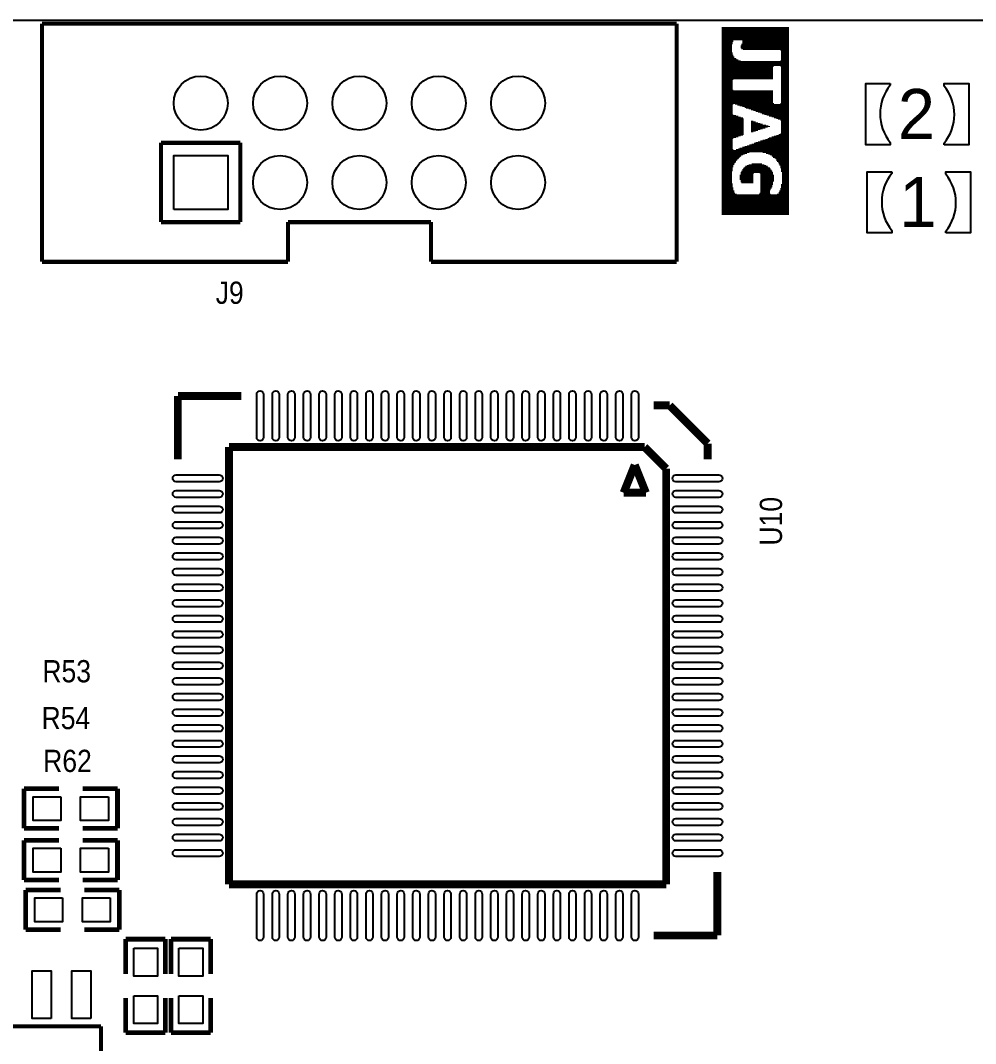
# Model space of a CAD drawing. Extents: x -1 to 188, y -4 to 106.
# Drawn here: x 17.51 to 48.09, y 73.57 to 106.32 of the extents above; entities that cross this region are included whole.
import ezdxf

# ---------------------------------------------------------------- set-up
doc = ezdxf.new("R2010")
doc.units = 0
for name, color, linetype in [('BG_OUTLINE', 3, 'CONTINUOUS'), ('BG_SILKSCREEN_TOP', 2, 'CONTINUOUS'), ('MA_PEN3', 5, 'CONTINUOUS'), ('PG_SILKSCREEN_TOP', 6, 'CONTINUOUS'), ('PIN_TOP', 7, 'CONTINUOUS'), ('RD_SILKSCREEN_TOP', 8, 'CONTINUOUS')]:
    doc.layers.add(name, color=color, linetype=linetype)

msp = doc.modelspace()

# ---------------------------------------------------------------- linework, layer by layer
at = {"layer": 'BG_OUTLINE'}
msp.add_lwpolyline([(165.1, 106.3198), (45.988, 106.3198), (22.576, 106.3198), (0, 106.3198), (0, 0), (15.0114, 0), (15.0114, 8.255), (33.3502, 8.255), (33.3502, 0), (41.3512, 0), (41.3512, 6.4262, -0.414214), (43.18, 8.255, -0.414214), (45.0088, 6.4262), (45.0088, -3.9878), (45.5168, -4.4958), (55.6895, -4.4958)], format="xyb", dxfattribs=at)
at = {"layer": 'BG_SILKSCREEN_TOP'}
for points in [[(45.3596, 104.2965), (45.3596, 104.2444, 0.356591), (45.3596, 102.4181), (45.3596, 102.3407), (44.5722, 102.3407), (44.5722, 104.2965)], [(47.0868, 102.3407), (47.0868, 102.3927, 0.356583), (47.0868, 104.219), (47.0868, 104.2965), (47.8742, 104.2965), (47.8742, 102.3407)], [(45.4104, 101.4771), (45.4104, 101.425, 0.356591), (45.4104, 99.5987), (45.4104, 99.5213), (44.623, 99.5213), (44.623, 101.4771)], [(47.1376, 99.5213), (47.1376, 99.5733, 0.356583), (47.1376, 101.3996), (47.1376, 101.4771), (47.925, 101.4771), (47.925, 99.5213)]]:
    msp.add_lwpolyline(points, format="xyb", close=True, dxfattribs=at)
at = {"layer": 'MA_PEN3', "const_width": 0.0254}
for points in [[(39.9705, 106.1118), (39.9705, 100.092)], [(39.9959, 106.1118), (39.9959, 100.092)], [(40.0213, 106.1118), (40.0213, 100.092)], [(40.0467, 106.1118), (40.0467, 100.092)], [(40.0721, 106.1118), (40.0721, 100.092)], [(40.0975, 106.1118), (40.0975, 100.092)], [(40.1229, 106.1118), (40.1229, 100.092)], [(40.1483, 106.1118), (40.1483, 100.092)], [(40.1737, 106.1118), (40.1737, 100.092)], [(40.1991, 106.1118), (40.1991, 100.092)], [(40.2245, 106.1118), (40.2245, 100.092)], [(40.2499, 106.1118), (40.2499, 100.092)], [(40.2753, 106.1118), (40.2753, 100.092)], [(40.3007, 106.1118), (40.3007, 105.553)], [(40.3261, 106.1118), (40.3261, 105.6292)], [(40.3515, 106.1118), (40.3515, 105.68)], [(40.3769, 106.1118), (40.3769, 105.68)], [(40.4023, 106.1118), (40.4023, 105.68)], [(40.4277, 106.1118), (40.4277, 105.68)], [(40.4531, 106.1118), (40.4531, 105.68)], [(40.4785, 106.1118), (40.4785, 105.68)], [(40.5039, 106.1118), (40.5039, 105.68)], [(40.5293, 106.1118), (40.5293, 105.68)], [(40.5547, 106.1118), (40.5547, 105.68)], [(40.5801, 106.1118), (40.5801, 105.68)], [(40.6055, 106.1118), (40.6055, 105.68)], [(40.6309, 106.1118), (40.6309, 105.4006)], [(40.6563, 106.1118), (40.6563, 105.3752)], [(40.6817, 106.1118), (40.6817, 105.3752)], [(40.7071, 106.1118), (40.7071, 105.3752)], [(40.7325, 106.1118), (40.7325, 105.3752)], [(40.7579, 106.1118), (40.7579, 105.3752)], [(40.7833, 106.1118), (40.7833, 105.3752)], [(40.8087, 106.1118), (40.8087, 105.3752)], [(40.8341, 106.1118), (40.8341, 105.3752)], [(40.8595, 106.1118), (40.8595, 105.3752)], [(40.8849, 106.1118), (40.8849, 105.3752)], [(40.9103, 106.1118), (40.9103, 105.3752)], [(40.9357, 106.1118), (40.9357, 105.3752)], [(40.9611, 106.1118), (40.9611, 105.3752)], [(40.9865, 106.1118), (40.9865, 105.3752)], [(41.0119, 106.1118), (41.0119, 105.3752)], [(41.0373, 106.1118), (41.0373, 105.3752)], [(41.0627, 106.1118), (41.0627, 105.3752)], [(41.0881, 106.1118), (41.0881, 105.3752)], [(41.1135, 106.1118), (41.1135, 105.3752)], [(41.1389, 106.1118), (41.1389, 105.3752)], [(41.1643, 106.1118), (41.1643, 105.3752)], [(41.1897, 106.1118), (41.1897, 105.3752)], [(41.2151, 106.1118), (41.2151, 105.3752)], [(41.2405, 106.1118), (41.2405, 105.3752)], [(41.2659, 106.1118), (41.2659, 105.3752)], [(41.2913, 106.1118), (41.2913, 105.3752)], [(41.3167, 106.1118), (41.3167, 105.3752)], [(41.3421, 106.1118), (41.3421, 105.3752)], [(41.3675, 106.1118), (41.3675, 105.3752)], [(41.3929, 106.1118), (41.3929, 105.3752)], [(41.4183, 106.1118), (41.4183, 105.3752)], [(41.4437, 106.1118), (41.4437, 105.3752)], [(41.4691, 106.1118), (41.4691, 105.3752)], [(41.4945, 106.1118), (41.4945, 105.3752)], [(41.5199, 106.1118), (41.5199, 105.3752)], [(41.5453, 106.1118), (41.5453, 105.3752)], [(41.5707, 106.1118), (41.5707, 105.3752)], [(41.5961, 106.1118), (41.5961, 105.3752)], [(41.6215, 106.1118), (41.6215, 105.3752)], [(41.6469, 106.1118), (41.6469, 105.3752)], [(41.6723, 106.1118), (41.6723, 105.3752)], [(41.6977, 106.1118), (41.6977, 105.3752)], [(41.7231, 106.1118), (41.7231, 105.3752)], [(41.7485, 106.1118), (41.7485, 105.3752)], [(41.7739, 106.1118), (41.7739, 105.3752)], [(41.7993, 106.1118), (41.7993, 105.3752)], [(41.8247, 106.1118), (41.8247, 105.3752)], [(41.8501, 106.1118), (41.8501, 105.3498)], [(41.8755, 106.1118), (41.8755, 101.4636)], [(41.9009, 106.1118), (41.9009, 100.092)], [(41.9263, 106.1118), (41.9263, 100.092)], [(41.9517, 106.1118), (41.9517, 100.092)], [(41.9771, 106.1118), (41.9771, 100.092)], [(42.0025, 106.1118), (42.0025, 100.092)], [(42.0279, 106.1118), (42.0279, 100.092)], [(42.0533, 106.1118), (42.0533, 100.092)], [(42.0787, 106.1118), (42.0787, 100.092)], [(42.1041, 106.1118), (42.1041, 100.092)], [(40.5801, 105.5276), (40.5801, 105.426)], [(40.6055, 105.5784), (40.6055, 105.4006)], [(40.3007, 105.299), (40.3007, 101.489)], [(40.3261, 105.2228), (40.3261, 104.41)], [(40.3515, 105.172), (40.3515, 104.4354)], [(40.3769, 105.1212), (40.3769, 104.4354)], [(40.4023, 105.1212), (40.4023, 104.4354)], [(40.4277, 105.0958), (40.4277, 104.4354)], [(40.4531, 105.0704), (40.4531, 104.4354)], [(40.4785, 105.0704), (40.4785, 104.4354)], [(40.5039, 105.045), (40.5039, 104.4354)], [(40.5293, 105.045), (40.5293, 104.4354)], [(40.5547, 105.045), (40.5547, 104.4354)], [(40.5801, 105.0196), (40.5801, 104.4354)], [(40.6055, 105.0196), (40.6055, 104.4354)], [(40.6309, 105.0196), (40.6309, 104.4354)], [(40.6563, 105.0196), (40.6563, 104.4354)], [(40.6817, 105.0196), (40.6817, 104.4354)], [(40.7071, 105.0196), (40.7071, 104.4354)], [(40.7325, 105.0196), (40.7325, 104.4354)], [(40.7579, 105.0196), (40.7579, 104.4354)], [(40.7833, 105.0196), (40.7833, 104.4354)], [(40.8087, 105.0196), (40.8087, 104.4354)], [(40.8341, 105.0196), (40.8341, 104.4354)], [(40.8595, 105.0196), (40.8595, 104.4354)], [(40.8849, 105.0196), (40.8849, 104.4354)], [(40.9103, 105.0196), (40.9103, 104.4354)], [(40.9357, 105.0196), (40.9357, 104.4354)], [(40.9611, 105.0196), (40.9611, 104.4354)], [(40.9865, 105.0196), (40.9865, 104.4354)], [(41.0119, 105.0196), (41.0119, 104.4354)], [(41.0373, 105.0196), (41.0373, 104.4354)], [(41.0627, 105.0196), (41.0627, 104.4354)], [(41.0881, 105.0196), (41.0881, 104.4354)], [(41.1135, 105.0196), (41.1135, 104.4354)], [(41.1389, 105.0196), (41.1389, 104.4354)], [(41.1643, 105.0196), (41.1643, 104.4354)], [(41.1897, 105.0196), (41.1897, 104.4354)], [(41.2151, 105.0196), (41.2151, 104.4354)], [(41.2405, 105.0196), (41.2405, 104.4354)], [(41.2659, 105.0196), (41.2659, 104.4354)], [(41.2913, 105.0196), (41.2913, 104.4354)], [(41.3167, 105.0196), (41.3167, 104.4354)], [(41.3421, 105.0196), (41.3421, 104.4354)], [(41.3675, 105.0196), (41.3675, 104.4354)], [(41.3929, 105.0196), (41.3929, 104.4354)], [(41.4183, 105.0196), (41.4183, 104.4354)], [(41.4437, 105.0196), (41.4437, 104.4354)], [(41.4691, 105.0196), (41.4691, 104.4354)], [(41.4945, 105.0196), (41.4945, 104.4354)], [(41.5199, 105.0196), (41.5199, 104.4354)], [(41.5453, 105.0196), (41.5453, 104.4354)], [(41.5707, 105.0196), (41.5707, 104.4354)], [(41.5961, 105.0196), (41.5961, 104.4354)], [(41.6215, 105.0196), (41.6215, 104.8418)], [(41.6469, 105.0196), (41.6469, 104.8672)], [(41.6723, 105.0196), (41.6723, 104.8672)], [(41.6977, 105.0196), (41.6977, 104.8672)], [(41.7231, 105.0196), (41.7231, 104.8672)], [(41.7485, 105.0196), (41.7485, 104.8672)], [(41.7739, 105.0196), (41.7739, 104.8672)], [(41.7993, 105.0196), (41.7993, 104.8672)], [(41.8247, 105.0196), (41.8247, 104.8672)], [(41.8501, 105.045), (41.8501, 104.8418)], [(40.3261, 104.1052), (40.3261, 103.6226)], [(40.3515, 104.0798), (40.3515, 103.648)], [(40.3769, 104.0798), (40.3769, 103.648)], [(40.4023, 104.0798), (40.4023, 103.6226)], [(40.4277, 104.0798), (40.4277, 103.6226)], [(40.4531, 104.0798), (40.4531, 103.6226)], [(40.4785, 104.0798), (40.4785, 103.5972)], [(40.5039, 104.0798), (40.5039, 103.5972)], [(40.5293, 104.0798), (40.5293, 103.5972)], [(40.5547, 104.0798), (40.5547, 103.5718)], [(40.5801, 104.0798), (40.5801, 103.5718)], [(40.6055, 104.0798), (40.6055, 103.5718)], [(40.6309, 104.0798), (40.6309, 103.5464)], [(40.6563, 104.0798), (40.6563, 103.5464)], [(40.6817, 104.0798), (40.6817, 103.5464)], [(40.7071, 104.0798), (40.7071, 103.521)], [(40.7325, 104.0798), (40.7325, 103.521)], [(40.7579, 104.0798), (40.7579, 103.4956)], [(40.7833, 104.0798), (40.7833, 103.4956)], [(40.8087, 104.0798), (40.8087, 103.4956)], [(40.8341, 104.0798), (40.8341, 103.4702)], [(40.8595, 104.0798), (40.8595, 103.4702)], [(40.8849, 104.0798), (40.8849, 103.4702)], [(40.9103, 104.0798), (40.9103, 103.4448)], [(40.9357, 104.0798), (40.9357, 103.4448)], [(40.9611, 104.0798), (40.9611, 103.4448)], [(40.9865, 104.0798), (40.9865, 103.4194)], [(41.0119, 104.0798), (41.0119, 103.4194)], [(41.0373, 104.0798), (41.0373, 103.4194)], [(41.0627, 104.0798), (41.0627, 103.394)], [(41.0881, 104.0798), (41.0881, 103.394)], [(41.1135, 104.0798), (41.1135, 103.394)], [(41.1389, 104.0798), (41.1389, 103.3686)], [(41.1643, 104.0798), (41.1643, 103.3686)], [(41.1897, 104.0798), (41.1897, 103.3686)], [(41.2151, 104.0798), (41.2151, 103.3432)], [(41.2405, 104.0798), (41.2405, 103.3432)], [(41.2659, 104.0798), (41.2659, 103.3178)], [(41.2913, 104.0798), (41.2913, 103.3178)], [(41.3167, 104.0798), (41.3167, 103.3178)], [(41.3421, 104.0798), (41.3421, 103.2924)], [(41.3675, 104.0798), (41.3675, 103.2924)], [(41.3929, 104.0798), (41.3929, 103.2924)], [(41.4183, 104.0798), (41.4183, 103.267)], [(41.4437, 104.0798), (41.4437, 103.267)], [(41.4691, 104.0798), (41.4691, 103.267)], [(41.4945, 104.0798), (41.4945, 103.2416)], [(41.5199, 104.0798), (41.5199, 103.2416)], [(41.5453, 104.0798), (41.5453, 103.2416)], [(41.5707, 104.0798), (41.5707, 103.2162)], [(41.5961, 104.0798), (41.5961, 103.2162)], [(41.6215, 103.6734), (41.6215, 103.2162)], [(41.6469, 103.648), (41.6469, 103.1908)], [(41.6723, 103.648), (41.6723, 103.1908)], [(41.6977, 103.648), (41.6977, 103.1908)], [(41.7231, 103.648), (41.7231, 103.1654)], [(41.7485, 103.648), (41.7485, 103.1654)], [(41.7739, 103.648), (41.7739, 103.14)], [(41.7993, 103.648), (41.7993, 103.14)], [(41.8247, 103.648), (41.8247, 103.14)], [(41.8501, 103.6734), (41.8501, 103.1146)], [(40.3261, 103.3178), (40.3261, 102.5304)], [(40.3515, 103.2924), (40.3515, 102.5558)], [(40.3769, 103.2924), (40.3769, 102.5558)], [(40.4023, 103.2924), (40.4023, 102.5558)], [(40.4277, 103.267), (40.4277, 102.5812)], [(40.4531, 103.267), (40.4531, 102.5812)], [(40.4785, 103.267), (40.4785, 102.5812)], [(40.5039, 103.2416), (40.5039, 102.6066)], [(40.5293, 103.2416), (40.5293, 102.6066)], [(40.5547, 103.2416), (40.5547, 102.6066)], [(40.5801, 103.2162), (40.5801, 102.632)], [(40.6055, 103.2162), (40.6055, 102.632)], [(40.6309, 103.2162), (40.6309, 102.632)], [(40.6563, 103.1908), (40.6563, 102.6574)], [(40.9103, 103.1146), (40.9103, 102.7336)], [(40.9357, 103.1146), (40.9357, 102.7336)], [(40.9611, 103.1146), (40.9611, 102.7336)], [(40.9865, 103.0892), (40.9865, 102.759)], [(41.0119, 103.0892), (41.0119, 102.759)], [(41.0373, 103.0892), (41.0373, 102.759)], [(41.0627, 103.0638), (41.0627, 102.7844)], [(41.0881, 103.0638), (41.0881, 102.7844)], [(41.1135, 103.0638), (41.1135, 102.7844)], [(41.1389, 103.0384), (41.1389, 102.8098)], [(41.1643, 103.0384), (41.1643, 102.8098)], [(41.1897, 103.0384), (41.1897, 102.8098)], [(41.2151, 103.013), (41.2151, 102.8352)], [(41.2405, 103.013), (41.2405, 102.8352)], [(41.2659, 103.013), (41.2659, 102.8352)], [(41.2913, 102.9876), (41.2913, 102.8606)], [(41.3167, 102.9876), (41.3167, 102.8606)], [(41.3421, 102.9876), (41.3421, 102.8606)], [(41.3675, 102.9876), (41.3675, 102.886)], [(41.3929, 102.9622), (41.3929, 102.886)], [(41.4183, 102.9622), (41.4183, 102.886)], [(41.4437, 102.9622), (41.4437, 102.9114)], [(41.4691, 102.9368), (41.4691, 102.9114)], [(41.4945, 102.9368), (41.4945, 102.9114)], [(41.2913, 102.505), (41.2913, 102.0732)], [(41.3167, 102.505), (41.3167, 102.0732)], [(41.3421, 102.505), (41.3421, 102.0732)], [(41.3675, 102.5304), (41.3675, 102.0732)], [(41.3929, 102.5304), (41.3929, 102.0478)], [(41.4183, 102.5304), (41.4183, 102.0478)], [(41.4437, 102.5558), (41.4437, 102.0478)], [(41.4691, 102.5558), (41.4691, 102.0224)], [(41.4945, 102.5812), (41.4945, 102.0224)], [(41.5199, 102.5812), (41.5199, 101.997)], [(41.5453, 102.5812), (41.5453, 101.997)], [(41.5707, 102.6066), (41.5707, 101.9716)], [(41.5961, 102.6066), (41.5961, 101.9462)], [(41.6215, 102.6066), (41.6215, 101.9208)], [(41.6469, 102.632), (41.6469, 101.9208)], [(41.6723, 102.632), (41.6723, 101.8954)], [(41.6977, 102.632), (41.6977, 101.87)], [(41.7231, 102.6574), (41.7231, 101.8192)], [(41.7485, 102.6574), (41.7485, 101.7938)], [(41.7739, 102.6574), (41.7739, 101.7684)], [(41.7993, 102.6828), (41.7993, 101.7176)], [(41.8247, 102.6828), (41.8247, 101.6668)], [(41.8501, 102.7082), (41.8501, 101.5906)], [(40.3261, 102.2002), (40.3261, 101.616)], [(40.3515, 102.1748), (40.3515, 101.6922)], [(40.3769, 102.1748), (40.3769, 101.743)], [(40.4023, 102.1748), (40.4023, 101.7684)], [(40.4277, 102.2002), (40.4277, 101.8192)], [(40.4531, 102.2002), (40.4531, 101.8446)], [(40.4785, 102.2002), (40.4785, 101.87)], [(40.5039, 102.2256), (40.5039, 101.8954)], [(40.5293, 102.2256), (40.5293, 101.9208)], [(40.5547, 102.251), (40.5547, 101.9462)], [(40.5801, 102.251), (40.5801, 101.9716)], [(40.6055, 102.251), (40.6055, 101.997)], [(40.6309, 102.2764), (40.6309, 101.997)], [(40.6563, 102.2764), (40.6563, 102.0224)], [(40.6817, 102.2764), (40.6817, 102.0224)], [(40.7071, 102.3018), (40.7071, 102.0478)], [(40.7325, 102.3018), (40.7325, 102.0478)], [(40.7579, 102.3018), (40.7579, 102.0478)], [(40.7833, 102.3272), (40.7833, 102.0732)], [(40.8087, 102.3272), (40.8087, 102.0732)], [(40.8341, 102.3272), (40.8341, 102.0732)], [(40.8595, 102.3526), (40.8595, 102.0986)], [(40.8849, 102.3526), (40.8849, 102.0986)], [(40.9103, 102.3526), (40.9103, 102.0986)], [(40.9357, 102.378), (40.9357, 102.0986)], [(40.9611, 102.378), (40.9611, 102.0986)], [(40.9865, 102.378), (40.9865, 102.0986)], [(41.0119, 102.4034), (41.0119, 102.0986)], [(41.0373, 102.4034), (41.0373, 102.0986)], [(41.0627, 102.4288), (41.0627, 102.0986)], [(41.0881, 102.4288), (41.0881, 102.0986)], [(41.1135, 102.4288), (41.1135, 102.0986)], [(41.1389, 102.4542), (41.1389, 102.0986)], [(41.1643, 102.4542), (41.1643, 102.0986)], [(41.1897, 102.4542), (41.1897, 102.0986)], [(41.2151, 102.4796), (41.2151, 102.0986)], [(41.2405, 102.4796), (41.2405, 102.0986)], [(41.2659, 102.4796), (41.2659, 102.0986)], [(40.6055, 101.5144), (40.6055, 101.108)], [(40.6309, 101.5652), (40.6309, 101.108)], [(40.6563, 101.5906), (40.6563, 101.108)], [(40.6817, 101.616), (40.6817, 101.108)], [(40.7071, 101.6414), (40.7071, 101.108)], [(40.7325, 101.6668), (40.7325, 101.108)], [(40.7579, 101.6668), (40.7579, 101.108)], [(40.7833, 101.6922), (40.7833, 101.108)], [(40.8087, 101.6922), (40.8087, 101.108)], [(40.8341, 101.7176), (40.8341, 101.108)], [(40.8595, 101.7176), (40.8595, 101.108)], [(40.8849, 101.7176), (40.8849, 101.108)], [(40.9103, 101.7176), (40.9103, 101.108)], [(40.9357, 101.743), (40.9357, 101.108)], [(40.9611, 101.743), (40.9611, 101.108)], [(40.9865, 101.743), (40.9865, 101.4128)], [(41.0119, 101.743), (41.0119, 101.4382)], [(41.0373, 101.743), (41.0373, 101.4382)], [(41.0627, 101.743), (41.0627, 101.4382)], [(41.0881, 101.743), (41.0881, 101.4382)], [(41.1135, 101.743), (41.1135, 101.4382)], [(41.1389, 101.743), (41.1389, 101.4382)], [(41.1643, 101.743), (41.1643, 101.4382)], [(41.1897, 101.743), (41.1897, 101.4128)], [(41.2151, 101.743), (41.2151, 100.092)], [(41.2405, 101.743), (41.2405, 100.092)], [(41.2659, 101.7176), (41.2659, 100.092)], [(41.2913, 101.7176), (41.2913, 100.092)], [(41.3167, 101.7176), (41.3167, 100.092)], [(41.3421, 101.6922), (41.3421, 100.092)], [(41.3675, 101.6922), (41.3675, 100.092)], [(41.3929, 101.6668), (41.3929, 100.092)], [(41.4183, 101.6668), (41.4183, 100.092)], [(41.4437, 101.6414), (41.4437, 100.092)], [(41.4691, 101.616), (41.4691, 100.092)], [(41.4945, 101.616), (41.4945, 100.092)], [(41.5199, 101.5906), (41.5199, 100.8794)], [(41.5453, 101.5398), (41.5453, 100.9302)], [(41.5707, 101.5144), (41.5707, 100.981)], [(40.5547, 101.3874), (40.5547, 101.2096)], [(40.5801, 101.4636), (40.5801, 101.1334)], [(41.5961, 101.4636), (41.5961, 101.0572)], [(41.6215, 101.3874), (41.6215, 101.1588)], [(40.3007, 101.108), (40.3007, 100.092)], [(40.3261, 100.981), (40.3261, 100.092)], [(40.3515, 100.8794), (40.3515, 100.092)], [(41.8247, 100.8794), (41.8247, 100.092)], [(41.8501, 100.9556), (41.8501, 100.092)], [(41.8755, 101.0826), (41.8755, 100.092)], [(40.3769, 100.8032), (40.3769, 100.092)], [(40.4023, 100.7778), (40.4023, 100.092)], [(40.4277, 100.7778), (40.4277, 100.092)], [(40.4531, 100.7524), (40.4531, 100.092)], [(40.4785, 100.7524), (40.4785, 100.092)], [(40.5039, 100.7524), (40.5039, 100.092)], [(40.5293, 100.7524), (40.5293, 100.092)], [(40.5547, 100.7524), (40.5547, 100.092)], [(40.5801, 100.7524), (40.5801, 100.092)], [(40.6055, 100.7524), (40.6055, 100.092)], [(40.6309, 100.7524), (40.6309, 100.092)], [(40.6563, 100.7524), (40.6563, 100.092)], [(40.6817, 100.7524), (40.6817, 100.092)], [(40.7071, 100.7524), (40.7071, 100.092)], [(40.7325, 100.7524), (40.7325, 100.092)], [(40.7579, 100.7524), (40.7579, 100.092)], [(40.7833, 100.7524), (40.7833, 100.092)], [(40.8087, 100.7524), (40.8087, 100.092)], [(40.8341, 100.7524), (40.8341, 100.092)], [(40.8595, 100.7524), (40.8595, 100.092)], [(40.8849, 100.7524), (40.8849, 100.092)], [(40.9103, 100.7524), (40.9103, 100.092)], [(40.9357, 100.7524), (40.9357, 100.092)], [(40.9611, 100.7524), (40.9611, 100.092)], [(40.9865, 100.7524), (40.9865, 100.092)], [(41.0119, 100.7524), (41.0119, 100.092)], [(41.0373, 100.7524), (41.0373, 100.092)], [(41.0627, 100.7524), (41.0627, 100.092)], [(41.0881, 100.7524), (41.0881, 100.092)], [(41.1135, 100.7524), (41.1135, 100.092)], [(41.1389, 100.7524), (41.1389, 100.092)], [(41.1643, 100.7778), (41.1643, 100.092)], [(41.1897, 100.8032), (41.1897, 100.092)], [(41.5199, 100.7778), (41.5199, 100.092)], [(41.5453, 100.7524), (41.5453, 100.092)], [(41.5707, 100.7524), (41.5707, 100.092)], [(41.5961, 100.7524), (41.5961, 100.092)], [(41.6215, 100.7524), (41.6215, 100.092)], [(41.6469, 100.7524), (41.6469, 100.092)], [(41.6723, 100.7524), (41.6723, 100.092)], [(41.6977, 100.7524), (41.6977, 100.092)], [(41.7231, 100.7524), (41.7231, 100.092)], [(41.7485, 100.7778), (41.7485, 100.092)], [(41.7739, 100.7778), (41.7739, 100.092)], [(41.7993, 100.8286), (41.7993, 100.092)]]:
    msp.add_lwpolyline(points, dxfattribs=at)
at = {"layer": 'PG_SILKSCREEN_TOP'}
for points, const_width in [([(19.2227, 106.2134), (18.2027, 106.2134)], 0.13), ([(18.2027, 106.2134), (18.2027, 98.5934)], 0.13), ([(38.5227, 106.2134), (18.2027, 106.2134)], 0.13), ([(18.2027, 106.2134), (18.2027, 98.5934)], 0.13), ([(38.5227, 98.5934), (38.5227, 106.2134)], 0.13), ([(22.0127, 102.4034), (24.5527, 102.4034)], 0.13), ([(22.0127, 99.8634), (22.0127, 102.4034)], 0.13), ([(24.5527, 102.4034), (24.5527, 99.8634)], 0.13), ([(24.5527, 99.8634), (22.0127, 99.8634)], 0.13), ([(26.0726, 98.5934), (26.0726, 99.8634)], 0.13), ([(26.0726, 99.8634), (30.6527, 99.8634)], 0.13), ([(30.6527, 99.8634), (30.6527, 99.6135)], 0.13), ([(30.6527, 99.6135), (30.6527, 98.5934)], 0.13), ([(18.2027, 98.5934), (26.0726, 98.5934)], 0.13), ([(18.2027, 98.5934), (18.7127, 98.5934)], 0.13), ([(18.7127, 98.5934), (26.0726, 98.5934)], 0.13), ([(30.6527, 98.5934), (37.7627, 98.5934)], 0.13), ([(37.7627, 98.5934), (38.5227, 98.5934)], 0.13), ([(22.5491, 94.3003), (22.5491, 92.2683)], 0.254), ([(24.5811, 94.3003), (22.5491, 94.3003)], 0.254), ([(37.7891, 93.9955), (38.2971, 93.9955)], 0.254), ([(38.2971, 93.9955), (39.5163, 92.7763)], 0.254), ([(24.1851, 92.6643), (37.4947, 92.6643)], 0.254), ([(24.1851, 78.6643), (24.1851, 92.6643)], 0.254), ([(37.4947, 92.6643), (38.1851, 91.9739)], 0.254), ([(39.5163, 92.7763), (39.5163, 92.2683)], 0.254), ([(36.8239, 91.2015), (37.1795, 92.0905)], 0.254), ([(37.1795, 92.0905), (37.5351, 91.2015)], 0.254), ([(38.1851, 91.9739), (38.1851, 78.6643)], 0.254), ([(37.5351, 91.2015), (36.8239, 91.2015)], 0.254), ([(18.7391, 81.7273), (17.6215, 81.7273)], 0.1524), ([(17.6215, 81.7273), (17.6215, 81.6765)], 0.1524), ([(17.6215, 81.6765), (17.6215, 80.5081)], 0.1524), ([(19.5011, 81.7273), (20.6187, 81.7273)], 0.1524), ([(20.6187, 81.7273), (20.6187, 81.6765)], 0.1524), ([(20.6187, 81.6765), (20.6187, 80.5081)], 0.1524), ([(17.6215, 80.5081), (17.6215, 80.4573)], 0.1524), ([(20.6187, 80.5081), (20.6187, 80.4573)], 0.1524), ([(17.6215, 80.4573), (18.7391, 80.4573)], 0.1524), ([(20.6187, 80.4573), (19.5011, 80.4573)], 0.1524), ([(18.7391, 80.0763), (17.6215, 80.0763)], 0.1524), ([(17.6215, 80.0763), (17.6215, 80.0255)], 0.1524), ([(17.6215, 80.0255), (17.6215, 78.8571)], 0.1524), ([(19.5011, 80.0763), (20.6187, 80.0763)], 0.1524), ([(20.6187, 80.0763), (20.6187, 80.0255)], 0.1524), ([(20.6187, 80.0255), (20.6187, 78.8571)], 0.1524), ([(17.6215, 78.8571), (17.6215, 78.8063)], 0.1524), ([(20.6187, 78.8571), (20.6187, 78.8063)], 0.1524), ([(39.8211, 77.0283), (39.8211, 79.0603)], 0.254), ([(17.6215, 78.8063), (18.7391, 78.8063)], 0.1524), ([(20.6187, 78.8063), (19.5011, 78.8063)], 0.1524), ([(38.1851, 78.6643), (24.1851, 78.6643)], 0.254), ([(18.796, 78.486), (17.6784, 78.486)], 0.1524), ([(17.6784, 78.486), (17.6784, 78.4352)], 0.1524), ([(17.6784, 78.4352), (17.6784, 77.2668)], 0.1524), ([(19.558, 78.486), (20.6756, 78.486)], 0.1524), ([(20.6756, 78.486), (20.6756, 78.4352)], 0.1524), ([(20.6756, 78.4352), (20.6756, 77.2668)], 0.1524), ([(17.6784, 77.2668), (17.6784, 77.216)], 0.1524), ([(17.6784, 77.216), (18.796, 77.216)], 0.1524), ([(20.6756, 77.216), (19.558, 77.216)], 0.1524), ([(20.6756, 77.2668), (20.6756, 77.216)], 0.1524), ([(20.8788, 75.7936), (20.8788, 76.9112)], 0.1524), ([(20.8788, 76.9112), (20.9296, 76.9112)], 0.1524), ([(20.9296, 76.9112), (22.098, 76.9112)], 0.1524), ([(22.098, 76.9112), (22.1488, 76.9112)], 0.1524), ([(22.1488, 76.9112), (22.1488, 75.7936)], 0.1524), ([(22.3266, 75.7936), (22.3266, 76.9112)], 0.1524), ([(22.3266, 76.9112), (22.3774, 76.9112)], 0.1524), ([(22.3774, 76.9112), (23.5458, 76.9112)], 0.1524), ([(23.5458, 76.9112), (23.5966, 76.9112)], 0.1524), ([(23.5966, 76.9112), (23.5966, 75.7936)], 0.1524), ([(37.7891, 77.0283), (39.8211, 77.0283)], 0.254), ([(20.8788, 75.0316), (20.8788, 73.914)], 0.1524), ([(22.1488, 73.914), (22.1488, 75.0316)], 0.1524), ([(22.3266, 75.0316), (22.3266, 73.914)], 0.1524), ([(23.5966, 73.914), (23.5966, 75.0316)], 0.1524), ([(15.0114, 74.1172), (20.0914, 74.1172)], 0.127), ([(20.0914, 74.1172), (20.0914, 70.5612)], 0.127), ([(20.8788, 73.914), (20.9296, 73.914)], 0.1524), ([(20.9296, 73.914), (22.098, 73.914)], 0.1524), ([(22.098, 73.914), (22.1488, 73.914)], 0.1524), ([(22.3266, 73.914), (22.3774, 73.914)], 0.1524), ([(22.3774, 73.914), (23.5458, 73.914)], 0.1524), ([(23.5458, 73.914), (23.5966, 73.914)], 0.1524)]:
    msp.add_lwpolyline(points, dxfattribs=dict(at, const_width=const_width))
at = {"layer": 'PIN_TOP'}
for points in [[(22.4177, 100.2684), (22.4177, 101.9984), (24.1477, 101.9984), (24.1477, 100.2684)], [(18.8026, 81.4697), (18.8026, 80.7077), (17.9136, 80.7077), (17.9136, 81.4697)], [(20.3266, 81.4697), (20.3266, 80.7077), (19.4376, 80.7077), (19.4376, 81.4697)], [(18.8026, 79.8187), (18.8026, 79.0567), (17.9136, 79.0567), (17.9136, 79.8187)], [(20.3266, 79.8187), (20.3266, 79.0567), (19.4376, 79.0567), (19.4376, 79.8187)], [(18.8595, 78.2284), (18.8595, 77.4664), (17.9705, 77.4664), (17.9705, 78.2284)], [(20.3835, 78.2284), (20.3835, 77.4664), (19.4945, 77.4664), (19.4945, 78.2284)], [(21.1364, 76.6191), (21.8984, 76.6191), (21.8984, 75.7301), (21.1364, 75.7301)], [(22.5842, 76.6191), (23.3462, 76.6191), (23.3462, 75.7301), (22.5842, 75.7301)], [(18.4912, 74.3712), (17.8816, 74.3712), (17.8816, 75.8952), (18.4912, 75.8952)], [(19.7612, 74.3712), (19.1516, 74.3712), (19.1516, 75.8952), (19.7612, 75.8952)], [(21.1364, 75.0951), (21.8984, 75.0951), (21.8984, 74.2061), (21.1364, 74.2061)], [(22.5842, 75.0951), (23.3462, 75.0951), (23.3462, 74.2061), (22.5842, 74.2061)]]:
    msp.add_lwpolyline(points, close=True, dxfattribs=at)
for points in [[(25.0751, 92.97435), (25.0751, 94.35425, -1), (25.2951, 94.35425), (25.2951, 92.97435, -1)], [(25.5752, 92.97435), (25.5752, 94.35425, -1), (25.7952, 94.35425), (25.7952, 92.97435, -1)], [(26.0751, 92.97435), (26.0751, 94.35425, -1), (26.2951, 94.35425), (26.2951, 92.97435, -1)], [(26.5752, 92.97435), (26.5752, 94.35425, -1), (26.7952, 94.35425), (26.7952, 92.97435, -1)], [(27.0751, 92.97435), (27.0751, 94.35425, -1), (27.2951, 94.35425), (27.2951, 92.97435, -1)], [(27.5752, 92.97435), (27.5752, 94.35425, -1), (27.7952, 94.35425), (27.7952, 92.97435, -1)], [(28.0751, 92.97435), (28.0751, 94.35425, -1), (28.2951, 94.35425), (28.2951, 92.97435, -1)], [(28.5752, 92.97435), (28.5752, 94.35425, -1), (28.7952, 94.35425), (28.7952, 92.97435, -1)], [(29.0751, 92.97435), (29.0751, 94.35425, -1), (29.2951, 94.35425), (29.2951, 92.97435, -1)], [(29.5752, 92.97435), (29.5752, 94.35425, -1), (29.7952, 94.35425), (29.7952, 92.97435, -1)], [(30.0751, 92.97435), (30.0751, 94.35425, -1), (30.2951, 94.35425), (30.2951, 92.97435, -1)], [(30.5752, 92.97435), (30.5752, 94.35425, -1), (30.7952, 94.35425), (30.7952, 92.97435, -1)], [(31.0751, 92.97435), (31.0751, 94.35425, -1), (31.2951, 94.35425), (31.2951, 92.97435, -1)], [(31.5752, 92.97435), (31.5752, 94.35425, -1), (31.7952, 94.35425), (31.7952, 92.97435, -1)], [(32.0751, 92.97435), (32.0751, 94.35425, -1), (32.2951, 94.35425), (32.2951, 92.97435, -1)], [(32.5752, 92.97435), (32.5752, 94.35425, -1), (32.7952, 94.35425), (32.7952, 92.97435, -1)], [(33.0751, 92.97435), (33.0751, 94.35425, -1), (33.2951, 94.35425), (33.2951, 92.97435, -1)], [(33.5752, 92.97435), (33.5752, 94.35425, -1), (33.7952, 94.35425), (33.7952, 92.97435, -1)], [(34.0751, 92.97435), (34.0751, 94.35425, -1), (34.2951, 94.35425), (34.2951, 92.97435, -1)], [(34.5752, 92.97435), (34.5752, 94.35425, -1), (34.7952, 94.35425), (34.7952, 92.97435, -1)], [(35.0751, 92.97435), (35.0751, 94.35425, -1), (35.2951, 94.35425), (35.2951, 92.97435, -1)], [(35.5752, 92.97435), (35.5752, 94.35425, -1), (35.7952, 94.35425), (35.7952, 92.97435, -1)], [(36.0751, 92.97435), (36.0751, 94.35425, -1), (36.2951, 94.35425), (36.2951, 92.97435, -1)], [(36.5752, 92.97435), (36.5752, 94.35425, -1), (36.7952, 94.35425), (36.7952, 92.97435, -1)], [(37.0751, 92.97435), (37.0751, 94.35425, -1), (37.2951, 94.35425), (37.2951, 92.97435, -1)], [(23.87505, 91.5543), (22.49515, 91.5543, -1), (22.49515, 91.7743), (23.87505, 91.7743, -1)], [(39.87505, 91.5543), (38.49515, 91.5543, -1), (38.49515, 91.7743), (39.87505, 91.7743, -1)], [(23.87505, 91.0542), (22.49515, 91.0542, -1), (22.49515, 91.2742), (23.87505, 91.2742, -1)], [(39.87505, 91.0542), (38.49515, 91.0542, -1), (38.49515, 91.2742), (39.87505, 91.2742, -1)], [(23.87505, 90.5543), (22.49515, 90.5543, -1), (22.49515, 90.7743), (23.87505, 90.7743, -1)], [(39.87505, 90.5543), (38.49515, 90.5543, -1), (38.49515, 90.7743), (39.87505, 90.7743, -1)], [(23.87505, 90.0542), (22.49515, 90.0542, -1), (22.49515, 90.2742), (23.87505, 90.2742, -1)], [(39.87505, 90.0542), (38.49515, 90.0542, -1), (38.49515, 90.2742), (39.87505, 90.2742, -1)], [(23.87505, 89.5543), (22.49515, 89.5543, -1), (22.49515, 89.7743), (23.87505, 89.7743, -1)], [(39.87505, 89.5543), (38.49515, 89.5543, -1), (38.49515, 89.7743), (39.87505, 89.7743, -1)], [(23.87505, 89.0542), (22.49515, 89.0542, -1), (22.49515, 89.2742), (23.87505, 89.2742, -1)], [(39.87505, 89.0542), (38.49515, 89.0542, -1), (38.49515, 89.2742), (39.87505, 89.2742, -1)], [(23.87505, 88.5543), (22.49515, 88.5543, -1), (22.49515, 88.7743), (23.87505, 88.7743, -1)], [(39.87505, 88.5543), (38.49515, 88.5543, -1), (38.49515, 88.7743), (39.87505, 88.7743, -1)], [(23.87505, 88.0542), (22.49515, 88.0542, -1), (22.49515, 88.2742), (23.87505, 88.2742, -1)], [(39.87505, 88.0542), (38.49515, 88.0542, -1), (38.49515, 88.2742), (39.87505, 88.2742, -1)], [(23.87505, 87.5543), (22.49515, 87.5543, -1), (22.49515, 87.7743), (23.87505, 87.7743, -1)], [(39.87505, 87.5543), (38.49515, 87.5543, -1), (38.49515, 87.7743), (39.87505, 87.7743, -1)], [(23.87505, 87.0542), (22.49515, 87.0542, -1), (22.49515, 87.2742), (23.87505, 87.2742, -1)], [(39.87505, 87.0542), (38.49515, 87.0542, -1), (38.49515, 87.2742), (39.87505, 87.2742, -1)], [(23.87505, 86.5543), (22.49515, 86.5543, -1), (22.49515, 86.7743), (23.87505, 86.7743, -1)], [(39.87505, 86.5543), (38.49515, 86.5543, -1), (38.49515, 86.7743), (39.87505, 86.7743, -1)], [(23.87505, 86.0542), (22.49515, 86.0542, -1), (22.49515, 86.2742), (23.87505, 86.2742, -1)], [(39.87505, 86.0542), (38.49515, 86.0542, -1), (38.49515, 86.2742), (39.87505, 86.2742, -1)], [(23.87505, 85.5543), (22.49515, 85.5543, -1), (22.49515, 85.7743), (23.87505, 85.7743, -1)], [(39.87505, 85.5543), (38.49515, 85.5543, -1), (38.49515, 85.7743), (39.87505, 85.7743, -1)], [(23.87505, 85.0544), (22.49515, 85.0544, -1), (22.49515, 85.2744), (23.87505, 85.2744, -1)], [(39.87505, 85.0542), (38.49515, 85.0542, -1), (38.49515, 85.2742), (39.87505, 85.2742, -1)], [(23.87505, 84.5543), (22.49515, 84.5543, -1), (22.49515, 84.7743), (23.87505, 84.7743, -1)], [(39.87505, 84.5543), (38.49515, 84.5543, -1), (38.49515, 84.7743), (39.87505, 84.7743, -1)], [(23.87505, 84.0542), (22.49515, 84.0542, -1), (22.49515, 84.2742), (23.87505, 84.2742, -1)], [(39.87505, 84.0542), (38.49515, 84.0542, -1), (38.49515, 84.2742), (39.87505, 84.2742, -1)], [(23.87505, 83.5543), (22.49515, 83.5543, -1), (22.49515, 83.7743), (23.87505, 83.7743, -1)], [(39.87505, 83.5543), (38.49515, 83.5543, -1), (38.49515, 83.7743), (39.87505, 83.7743, -1)], [(23.87505, 83.0542), (22.49515, 83.0542, -1), (22.49515, 83.2742), (23.87505, 83.2742, -1)], [(39.87505, 83.0542), (38.49515, 83.0542, -1), (38.49515, 83.2742), (39.87505, 83.2742, -1)], [(23.87505, 82.5543), (22.49515, 82.5543, -1), (22.49515, 82.7743), (23.87505, 82.7743, -1)], [(39.87505, 82.5543), (38.49515, 82.5543, -1), (38.49515, 82.7743), (39.87505, 82.7743, -1)], [(23.87505, 82.0542), (22.49515, 82.0542, -1), (22.49515, 82.2742), (23.87505, 82.2742, -1)], [(39.87505, 82.0542), (38.49515, 82.0542, -1), (38.49515, 82.2742), (39.87505, 82.2742, -1)], [(23.87505, 81.5543), (22.49515, 81.5543, -1), (22.49515, 81.7743), (23.87505, 81.7743, -1)], [(39.87505, 81.5543), (38.49515, 81.5543, -1), (38.49515, 81.7743), (39.87505, 81.7743, -1)], [(23.87505, 81.0542), (22.49515, 81.0542, -1), (22.49515, 81.2742), (23.87505, 81.2742, -1)], [(39.87505, 81.0542), (38.49515, 81.0542, -1), (38.49515, 81.2742), (39.87505, 81.2742, -1)], [(23.87505, 80.5543), (22.49515, 80.5543, -1), (22.49515, 80.7743), (23.87505, 80.7743, -1)], [(39.87505, 80.5543), (38.49515, 80.5543, -1), (38.49515, 80.7743), (39.87505, 80.7743, -1)], [(23.87505, 80.0542), (22.49515, 80.0542, -1), (22.49515, 80.2742), (23.87505, 80.2742, -1)], [(39.87505, 80.0542), (38.49515, 80.0542, -1), (38.49515, 80.2742), (39.87505, 80.2742, -1)], [(23.87505, 79.5543), (22.49515, 79.5543, -1), (22.49515, 79.7743), (23.87505, 79.7743, -1)], [(39.87505, 79.5543), (38.49515, 79.5543, -1), (38.49515, 79.7743), (39.87505, 79.7743, -1)], [(25.0751, 76.97435), (25.0751, 78.35425, -1), (25.2951, 78.35425), (25.2951, 76.97435, -1)], [(25.5752, 76.97435), (25.5752, 78.35425, -1), (25.7952, 78.35425), (25.7952, 76.97435, -1)], [(26.0751, 76.97435), (26.0751, 78.35425, -1), (26.2951, 78.35425), (26.2951, 76.97435, -1)], [(26.5752, 76.97435), (26.5752, 78.35425, -1), (26.7952, 78.35425), (26.7952, 76.97435, -1)], [(27.0751, 76.97435), (27.0751, 78.35425, -1), (27.2951, 78.35425), (27.2951, 76.97435, -1)], [(27.5752, 76.97435), (27.5752, 78.35425, -1), (27.7952, 78.35425), (27.7952, 76.97435, -1)], [(28.0751, 76.97435), (28.0751, 78.35425, -1), (28.2951, 78.35425), (28.2951, 76.97435, -1)], [(28.5752, 76.97435), (28.5752, 78.35425, -1), (28.7952, 78.35425), (28.7952, 76.97435, -1)], [(29.0751, 76.97435), (29.0751, 78.35425, -1), (29.2951, 78.35425), (29.2951, 76.97435, -1)], [(29.5752, 76.97435), (29.5752, 78.35425, -1), (29.7952, 78.35425), (29.7952, 76.97435, -1)], [(30.0751, 76.97435), (30.0751, 78.35425, -1), (30.2951, 78.35425), (30.2951, 76.97435, -1)], [(30.5752, 76.97435), (30.5752, 78.35425, -1), (30.7952, 78.35425), (30.7952, 76.97435, -1)], [(31.0751, 76.97435), (31.0751, 78.35425, -1), (31.2951, 78.35425), (31.2951, 76.97435, -1)], [(31.575, 76.97435), (31.575, 78.35425, -1), (31.795, 78.35425), (31.795, 76.97435, -1)], [(32.0751, 76.97435), (32.0751, 78.35425, -1), (32.2951, 78.35425), (32.2951, 76.97435, -1)], [(32.5752, 76.97435), (32.5752, 78.35425, -1), (32.7952, 78.35425), (32.7952, 76.97435, -1)], [(33.0751, 76.97435), (33.0751, 78.35425, -1), (33.2951, 78.35425), (33.2951, 76.97435, -1)], [(33.5752, 76.97435), (33.5752, 78.35425, -1), (33.7952, 78.35425), (33.7952, 76.97435, -1)], [(34.0751, 76.97435), (34.0751, 78.35425, -1), (34.2951, 78.35425), (34.2951, 76.97435, -1)], [(34.5752, 76.97435), (34.5752, 78.35425, -1), (34.7952, 78.35425), (34.7952, 76.97435, -1)], [(35.0751, 76.97435), (35.0751, 78.35425, -1), (35.2951, 78.35425), (35.2951, 76.97435, -1)], [(35.5752, 76.97435), (35.5752, 78.35425, -1), (35.7952, 78.35425), (35.7952, 76.97435, -1)], [(36.0751, 76.97435), (36.0751, 78.35425, -1), (36.2951, 78.35425), (36.2951, 76.97435, -1)], [(36.5752, 76.97435), (36.5752, 78.35425, -1), (36.7952, 78.35425), (36.7952, 76.97435, -1)], [(37.0751, 76.97435), (37.0751, 78.35425, -1), (37.2951, 78.35425), (37.2951, 76.97435, -1)]]:
    msp.add_lwpolyline(points, format="xyb", close=True, dxfattribs=at)
for centre in [(23.2827, 103.6734), (25.8227, 103.6734), (28.3627, 103.6734), (30.9027, 103.6734), (33.4427, 103.6734), (25.8227, 101.1334), (28.3627, 101.1334), (30.9027, 101.1334), (33.4427, 101.1334)]:
    msp.add_circle(centre, 0.865, dxfattribs=at)

# ---------------------------------------------------------------- texts
at = {"layer": 'BG_SILKSCREEN_TOP'}
for s, p in [('2', (45.6009, 102.5268)), ('1', (45.6517, 99.7074))]:
    msp.add_text(s, height=1.6002, dxfattribs=at).set_placement(p)
at = {"layer": 'RD_SILKSCREEN_TOP', "width": 0.892857}
for s, p in [('J9', (23.7617, 97.248)), ('R53', (18.2118, 85.1324)), ('R54', (18.1864, 83.6338)), ('R62', (18.2372, 82.2622))]:
    msp.add_text(s, height=0.7112, dxfattribs=at).set_placement(p)
msp.add_text('U10', height=0.7112, rotation=90, dxfattribs=at).set_placement((41.8932, 89.5096))

doc.saveas('drawing.dxf')
